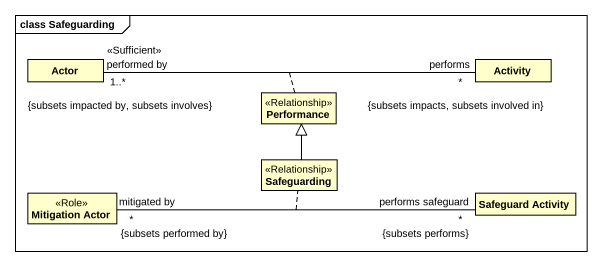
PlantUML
@startuml
mainframe class Safeguarding
hide circle
hide empty members
class "Actor" as Actor_
class Activity
class Performance <<Relationship>>
class "Mitigation Actor" as Mitigation_Actor <<Role>>
class Safeguarding <<Relationship>>
class "Safeguard Activity" as Safeguard_Activity
Actor_ "performed by\n<<Sufficient>>\n1..*\n{subsets impacted by, subsets involves}" -right- "performs\n*\n{subsets impacts, subsets involved in}" Activity
(Actor_, Activity) .. Performance
Mitigation_Actor "mitigated by\n*\n{subsets performed by}" -right- "performs safeguard\n*\n{subsets performs}" Safeguard_Activity
(Mitigation_Actor, Safeguard_Activity) .. Safeguarding
Safeguarding -up-|> Performance
@enduml
